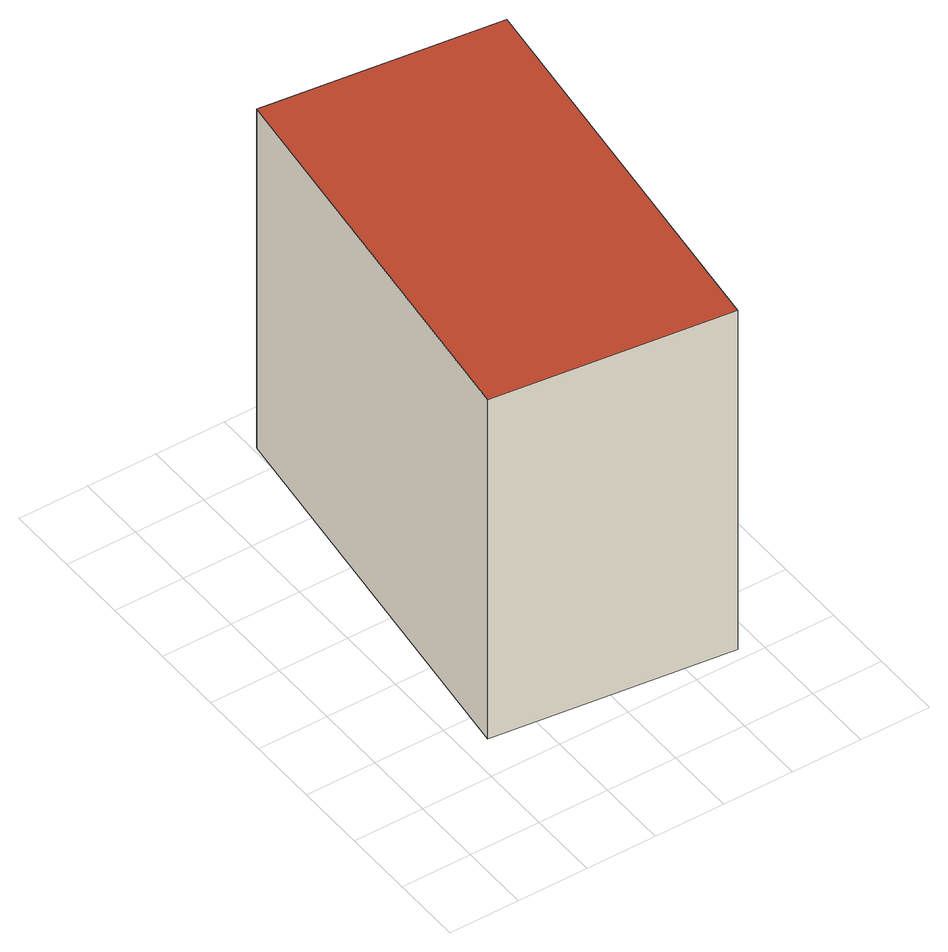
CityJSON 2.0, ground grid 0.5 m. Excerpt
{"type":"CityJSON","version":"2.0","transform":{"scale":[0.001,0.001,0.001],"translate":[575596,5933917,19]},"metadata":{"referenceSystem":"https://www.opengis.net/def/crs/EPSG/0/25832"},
"CityObjects":{
"building1":{"type":"Building","attributes":{"Grundfläche 2D":"4.972908","Grundhöhe NN":"19.133"},"geometry":[{"type":"Solid","lod":"3","boundaries":[[[[0,1,2,3]],[[4,5,3,2]],[[5,6,0,3]],[[6,7,1,0]],[[7,4,2,1]],[[7,6,5,4]]]],"semantics":{"surfaces":[{"type":"RoofSurface"},{"type":"WallSurface"},{"type":"GroundSurface"}],"values":[[0,1,1,1,1,2]]}}]}
},
"vertices":[
[674,785,2874],[2357,581,2874],[2710,3493,2874],[1027,3697,2874],[2710,3493,133],[1027,3697,133],[674,785,133],[2357,581,133]
]}
